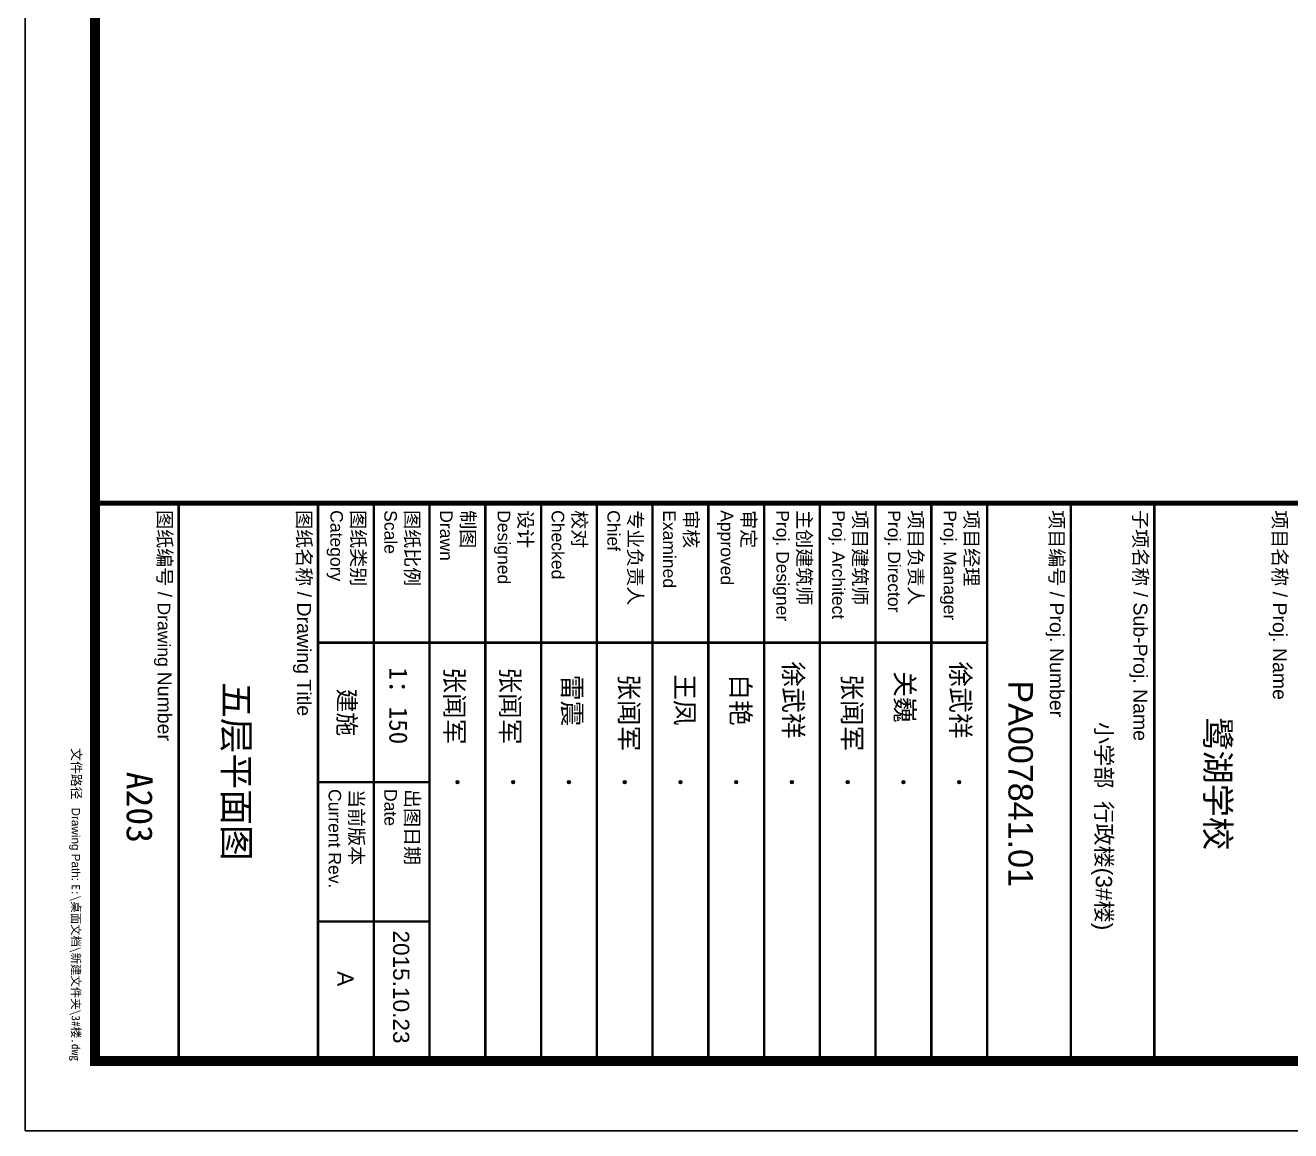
# Model space of a CAD drawing. Extents: x 129492 to 2683129, y 513162 to 1188265.
# Drawn here: x 517105 to 544339, y 513401 to 537183 of the extents above; entities that cross this region are included whole.
import ezdxf

# ---------------------------------------------------------------- set-up
doc = ezdxf.new("R2010")
doc.units = 0
doc.header["$LTSCALE"] = 1000
doc.header["$MEASUREMENT"] = 0
for name, color, linetype in [('G-0-XREF', 2, 'Continuous'), ('G-ANNO-TEXT', 33, 'Continuous'), ('图框CCDI_B0GA1+0.00$0$G-ANNO-TEXT', 33, 'Continuous'), ('图框CCDI_B0GA1+0.00$0$G-BORD', 3, 'Continuous')]:
    doc.layers.add(name, color=color, linetype=linetype)
doc.styles.add('CCDI_T0G_01', font='arial.ttf')
doc.styles.add('CCDI_T_G01', font='arial.ttf')
doc.styles.add('CCDI_T_G03', font='simhei.ttf')
doc.styles.add('图框CCDI_B0GA1+0.00$0$CCDI_T_G01', font='arial.ttf')

# ---------------------------------------------------------------- blocks, each defined once
blk = doc.blocks.new('图框CCDI_B0GA1+0.00')
at = {"layer": '图框CCDI_B0GA1+0.00$0$G-BORD'}
for points in [[(79080, 13400, 1), (79120, 13400, 1)], [(79080, 12600, 1), (79120, 12600, 1)], [(79080, 11800, 1), (79120, 11800, 1)], [(79080, 11000, 1), (79120, 11000, 1)], [(79080, 10200, 1), (79120, 10200, 1)], [(79080, 9400, 1), (79120, 9400, 1)], [(79080, 8600, 1), (79120, 8600, 1)], [(79080, 7800, 1), (79120, 7800, 1)], [(79080, 7000, 1), (79120, 7000, 1)], [(79080, 6200, 1), (79120, 6200, 1)]]:
    blk.add_hatch(color=256, dxfattribs=at).paths.add_polyline_path(points)
blk.add_line((75100, 9600), (75100, 11600), dxfattribs=at)
blk.add_lwpolyline([(0, 59400), (84100, 59400), (84100, 0), (0, 0)], close=True, dxfattribs=at)
at = {"layer": '图框CCDI_B0GA1+0.00$0$G-BORD', "const_width": 140}
blk.add_lwpolyline([(3300, 58400), (83100, 58400), (83100, 1000), (3300, 1000)], close=True, dxfattribs=at)
at = {"layer": '图框CCDI_B0GA1+0.00$0$G-BORD'}
for points, const_width in [([(75100, 1000), (75100, 58400)], 70), ([(75100, 16200), (83100, 16200)], 35), ([(75100, 15000), (83100, 15000)], 35), ([(75100, 13800), (83100, 13800)], 35), ([(77100, 4200), (77100, 13800)], 35), ([(75100, 13000), (83100, 13000)], 35), ([(75100, 12200), (83100, 12200)], 35), ([(75100, 11400), (83100, 11400)], 35), ([(75100, 10600), (83100, 10600)], 35), ([(75100, 9800), (83100, 9800)], 35), ([(75100, 9000), (83100, 9000)], 35), ([(75100, 8200), (83100, 8200)], 35), ([(75100, 7400), (83100, 7400)], 35), ([(75100, 6600), (83100, 6600)], 35), ([(75100, 5800), (83100, 5800)], 35), ([(79100, 4200), (79100, 5800)], 35), ([(81100, 4200), (81100, 5800)], 35), ([(75100, 5000), (83100, 5000)], 35), ([(75100, 4200), (83100, 4200)], 35), ([(75100, 2200), (83100, 2200)], 35)]:
    blk.add_lwpolyline(points, dxfattribs=dict(at, const_width=const_width))
for centre in [(79100, 13400), (79100, 12600), (79100, 11800), (79100, 11000), (79100, 10200), (79100, 9400), (79100, 8600), (79100, 7800), (79100, 7000), (79100, 6200)]:
    blk.add_circle(centre, 20, dxfattribs=at)
at = {"layer": '图框CCDI_B0GA1+0.00$0$G-ANNO-TEXT', "style": '图框CCDI_B0GA1+0.00$0$CCDI_T_G01'}
for s, height, p in [('徐武祥', 270.6, (77370, 13284)), ('关巍', 270.6, (77509, 12484)), ('张闻军', 270.6, (77552, 11727)), ('徐武祥', 270.6, (77370, 10884)), ('白艳', 270.6, (77552, 10127)), ('王凤', 270.6, (77552, 9327)), ('张闻军', 270.6, (77552, 8527)), ('雷震', 270.6, (77561, 7710)), ('2015.10.23', 232, (81228, 5277)), ('A', 232, (81812, 4477))]:
    blk.add_text(s, height=height, dxfattribs=at).set_placement(p)
for s, insert, char_height, width, attachment_point in [('{\\fSimSun|b0|i0|c134|p54;项目名称} / Proj. Name', (75200, 18100), 200, 7900, 1), ('{\\fSimSun|b0|i0|c134|p2;鹭湖学校}', (79123, 17090), 350, 8000, 5), ('{\\fSimSun|b0|i0|c134|p54;子项名称} / Sub-Proj. Name', (75200, 16100), 200, 7900, 1), ('{\\fSimSun|b0|i0|c134|p54;项目编号} / Proj. Number', (75200, 14900), 200, 7900, 1), ('PA007841.01', (79123, 14279), 350, 8000, 5), ('{\\fSimSun|b0|i0|c134|p2;建施}', (78100, 4600), 250, 2000, 5), ('{\\fSimSun|b0|i0|c134|p54;图纸名称} / Drawing Title', (75200, 4100), 200, 6902.13, 1), ('{\\fSimSun|b0|i0|c134|p6;图纸编号} / {\\H0.9x;Drawing }Number', (75200, 2100), 200, 6902.13, 1), ('{\\fSimSun|b0|i0|c134|p6;\\H0.9x;文件路径}  {\\H0.8x;Drawing Path: \\fSimHei|b0|i0|c134|p2;E:\\\\桌面文档\\\\新建文件夹\\\\3#楼.dwg}', (83100, 800), 150, 39400, 3)]:
    blk.add_mtext(s, dxfattribs=dict(at, insert=insert, char_height=char_height, width=width, attachment_point=attachment_point))
at = {"layer": '图框CCDI_B0GA1+0.00$0$G-ANNO-TEXT', "char_height": 200, "width": 1900, "attachment_point": 4, "line_spacing_factor": 0.96, "style": '图框CCDI_B0GA1+0.00$0$CCDI_T_G01'}
for s, insert in [('{\\fSimSun|b0|i0|c134|p54;项目经理\\P\\fArial|b0|i0|c0|p39;\\H0.9x;Proj. Manager}', (75200, 13400)), ('{\\fSimSun|b0|i0|c134|p54;项目负责人\\P\\fArial|b0|i0|c0|p39;\\H0.9x;Proj. Director}', (75200, 12600)), ('{\\fSimSun|b0|i0|c134|p54;项目建筑师\\P\\fArial|b0|i0|c0|p39;\\H0.9x;Proj. Architect}', (75200, 11800)), ('{\\fSimSun|b0|i0|c134|p54;主创建筑师\\P\\fArial|b0|i0|c0|p39;\\H0.9x;Proj. Designer}', (75200, 11000)), ('{\\fSimSun|b0|i0|c134|p54;审定\\P\\fArial|b0|i0|c0|p39;\\H0.9x;Approved}', (75200, 10200)), ('{\\fSimSun|b0|i0|c134|p54;审核\\P\\fArial|b0|i0|c0|p39;\\H0.9x;Examined}', (75200, 9400)), ('{\\fSimSun|b0|i0|c134|p54;专业负责人\\P\\fArial|b0|i0|c0|p39;\\H0.9x;Chief}', (75200, 8600)), ('{\\fSimSun|b0|i0|c134|p54;校对\\P\\fArial|b0|i0|c0|p39;\\H0.9x;Checked}', (75200, 7800)), ('{\\fSimSun|b0|i0|c134|p54;设计\\P\\fArial|b0|i0|c0|p39;\\H0.9x;Designed}', (75200, 7000)), ('{\\fSimSun|b0|i0|c134|p54;制图\\P\\fArial|b0|i0|c0|p39;\\H0.9x;Drawn}', (75200, 6200)), ('{\\fSimSun|b0|i0|c134|p54;图纸比例\\P\\fArial|b0|i0|c0|p39;\\H0.9x;Scale}', (75200, 5400)), ('{\\fSimSun|b0|i0|c134|p54;出图日期\\P\\fArial|b0|i0|c0|p39;\\H0.9x;Date}', (79200, 5400)), ('{\\fSimSun|b0|i0|c134|p6;图纸类别\\P\\fArial|b0|i0|c0|p34;\\H0.9x;Category}', (75200, 4600)), ('{\\fSimSun|b0|i0|c134|p6;当前版本\\P\\fArial|b0|i0|c0|p34;\\H0.9x;Current Rev.}', (79200, 4600))]:
    blk.add_mtext(s, dxfattribs=dict(at, insert=insert))
blk = doc.blocks.new('fewwwww')
at = {"layer": 'G-ANNO-TEXT', "color": 7}
for s, height, style, p in [('1', 394, 'CCDI_T_G03', (1534, -530)), ('张闻军', 405.9, 'CCDI_T0G_01', (2734, -530)), ('张闻军', 405.9, 'CCDI_T0G_01', (3934, -530)), ('：', 394, 'CCDI_T_G03', (1534, -813)), ('150', 394.3, 'CCDI_T_G03', (1534, -1380))]:
    blk.add_text(s, height=height, rotation=270, dxfattribs=dict(at, style=style)).set_placement(p)
at = {"layer": 'G-ANNO-TEXT', "style": 'CCDI_T_G01'}
blk.add_text('小学部  行政楼(3#楼)', height=350, rotation=270, dxfattribs=at).set_placement((16740, -1706))

msp = doc.modelspace()

# ---------------------------------------------------------------- block references
at = {"layer": 'G-0-XREF', "ltscale": 5, "xscale": 1.5, "yscale": 1.5, "zscale": 1.5, "rotation": 270}
msp.add_blockref('图框CCDI_B0GA1+0.00', (517105, 639551), dxfattribs=at)
at = {"layer": 'G-0-XREF'}
msp.add_blockref('fewwwww', (523405, 523901), dxfattribs=at)

# ---------------------------------------------------------------- texts
at = {"layer": 'G-ANNO-TEXT', "color": 7, "style": 'CCDI_T_G03'}
for s, p in [('五层平面图', (521369, 523052)), ('A203', (519285, 521124))]:
    msp.add_text(s, height=563.3, rotation=270, dxfattribs=at).set_placement(p)

doc.saveas('drawing.dxf')
